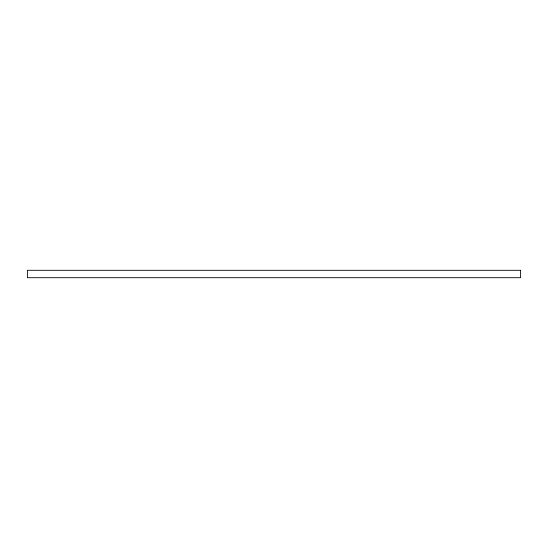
<?xml version="1.0" encoding="UTF-8"?>
<svg xmlns="http://www.w3.org/2000/svg" width="548" height="548" viewBox="0 0 548 548"><rect width="100%" height="100%" fill="white"/><g stroke="black" fill="none" stroke-linecap="round" stroke-linejoin="round"><path stroke-width="0.82" d="M520.6 270.301L27.4 270.301L27.4 277.699L520.6 277.699L520.6 270.301"/></g></svg>
